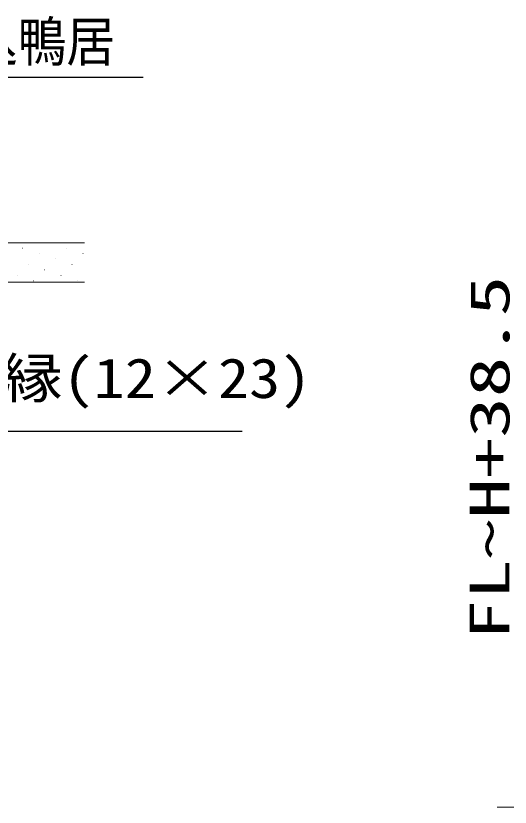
# Model space of a CAD drawing. Units: millimetres, scale not verified. Extents: x -1306 to 1306, y -607 to 607.
# Drawn here: x -132.5 to -12.8, y -391.1 to -199.6 of the extents above; entities that cross this region are included whole.
import ezdxf
from ezdxf.enums import TextEntityAlignment as Align

# ---------------------------------------------------------------- set-up
doc = ezdxf.new("R2010")
doc.units = ezdxf.units.MM
doc.header["$LTSCALE"] = 5
for name, color, linetype, lineweight in [('0-1_線(黄)', 2, 'Continuous', 15), ('0-D_線(白)', 7, 'Continuous', 30), ('1-1_寸法線', 3, 'Continuous', 13), ('1-2_ハッチング', 6, 'Continuous', 9)]:
    doc.layers.add(name, color=color, linetype=linetype, lineweight=lineweight)
doc.styles.add('ＭＳ ゴシック', font='')
doc.styles.get('ＭＳ ゴシック').set_extended_font_data('MS Gothic')

msp = doc.modelspace()

# ---------------------------------------------------------------- linework, layer by layer
at = {"layer": '0-1_線(黄)'}
for p, q in [((-192.787, -254.536), (-115.821, -254.536)), ((-192.787, -264.036), (-115.821, -264.036))]:
    msp.add_line(p, q, dxfattribs=at)
at = {"layer": '0-D_線(白)'}
for points in [[(-101.617, -214.507), (-193.976, -214.507), (-204.329, -228.073)], [(-77.705, -300.187), (-196.311, -300.187), (-195.963, -272.998)]]:
    msp.add_lwpolyline(points, dxfattribs=at)
at = {"layer": '1-1_寸法線'}
msp.add_line((-15.925, -391.062), (-11.925, -391.062), dxfattribs=at)
at = {"layer": '1-2_ハッチング'}
for p, q in [((-130.829, -255.776), (-130.779, -255.776)), ((-120.223, -255.776), (-120.173, -255.776)), ((-126.852, -257.102), (-126.802, -257.102)), ((-122.874, -258.427), (-122.824, -258.427)), ((-116.245, -257.102), (-116.195, -257.102)), ((-129.503, -259.753), (-129.453, -259.753)), ((-118.897, -259.753), (-118.847, -259.753)), ((-125.526, -261.079), (-125.476, -261.079)), ((-132.155, -262.405), (-132.105, -262.405)), ((-128.178, -263.731), (-128.128, -263.731)), ((-121.548, -262.405), (-121.498, -262.405)), ((-117.571, -263.731), (-117.521, -263.731))]:
    msp.add_line(p, q, dxfattribs=at)

# ---------------------------------------------------------------- texts
at = {"layer": '1-1_寸法線', "style": 'ＭＳ ゴシック'}
for s, height, width, p in [('天井埋込鴨居', 9.604, 0.9, (-179.176, -213.494)), ('天井押縁(12×23)', 9.621, 1.15, (-181.511, -294.952))]:
    msp.add_text(s, height=height, dxfattribs=dict(at, width=width)).set_placement(p, align=Align.BOTTOM_LEFT)
at = {"layer": '1-1_寸法線', "style": 'ＭＳ ゴシック', "width": 1.5}
msp.add_text('FL~H+38.5', height=9.604, rotation=90, dxfattribs=at).set_placement((-10.075, -350.68), align=Align.BOTTOM_LEFT)

doc.saveas('drawing.dxf')
